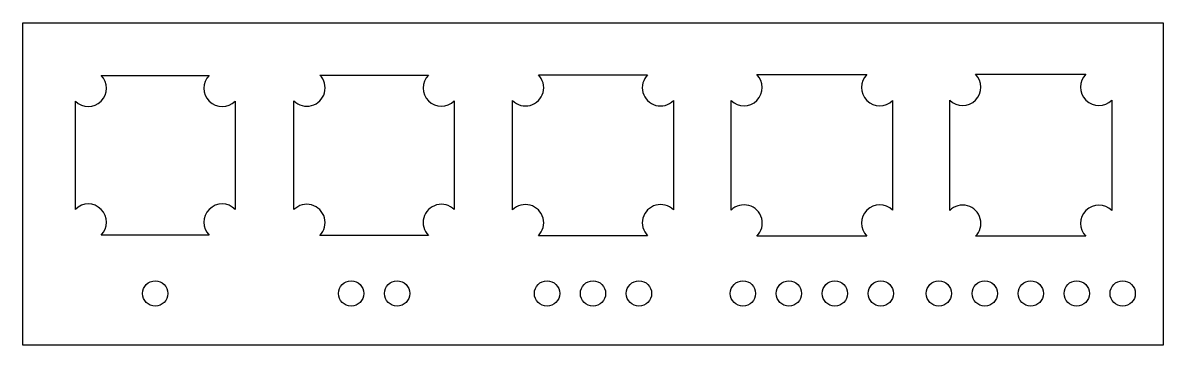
# Model space of a CAD drawing. Header units: millimetres. Extents: x 0 to 99.2, y 0 to 28.1.
import ezdxf

# ---------------------------------------------------------------- set-up
doc = ezdxf.new("R2010")
doc.units = ezdxf.units.MM
for name, color, linetype in [('CUTOUTS', 7, 'CONTINUOUS'), ('DRILL', 7, 'CONTINUOUS'), ('OUTLINE', 7, 'CONTINUOUS')]:
    doc.layers.add(name, color=color, linetype=linetype)

msp = doc.modelspace()

# ---------------------------------------------------------------- linework, layer by layer
at = {"layer": 'CUTOUTS'}
for points in [[(16.2299, 23.475, 1), (18.475, 21.2299), (18.475, 11.8201, 1), (16.2299, 9.575), (6.8201, 9.575, 1), (4.575, 11.8201), (4.575, 21.2299, 1), (6.8201, 23.475)], [(35.3049, 23.5, 1), (37.55, 21.2549), (37.55, 11.7951, 1), (35.3049, 9.55), (25.8451, 9.55, 1), (23.6, 11.7951), (23.6, 21.2549, 1), (25.8451, 23.5)], [(54.3799, 23.525, 1), (56.625, 21.2799), (56.625, 11.7701, 1), (54.3799, 9.525), (44.8701, 9.525, 1), (42.625, 11.7701), (42.625, 21.2799, 1), (44.8701, 23.525)], [(73.4549, 23.55, 1), (75.7, 21.3049), (75.7, 11.7451, 1), (73.4549, 9.5), (63.8951, 9.5, 1), (61.65, 11.7451), (61.65, 21.3049, 1), (63.8951, 23.55)], [(92.5299, 23.575, 1), (94.775, 21.3299), (94.775, 11.7201, 1), (92.5299, 9.475), (82.9201, 9.475, 1), (80.675, 11.7201), (80.675, 21.3299, 1), (82.9201, 23.575)]]:
    msp.add_lwpolyline(points, format="xyb", close=True, dxfattribs=at)
at = {"layer": 'DRILL'}
for centre in [(11.525, 4.5), (28.575, 4.5), (32.575, 4.5), (45.625, 4.5), (49.625, 4.5), (53.625, 4.5), (62.675, 4.5), (66.675, 4.5), (70.675, 4.5), (74.675, 4.5), (79.725, 4.5), (83.725, 4.5), (87.725, 4.5), (91.725, 4.5), (95.725, 4.5)]:
    msp.add_circle(centre, 1.1, dxfattribs=at)
at = {"layer": 'OUTLINE'}
msp.add_lwpolyline([(0, 28.05), (99.25, 28.05), (99.25, 0), (0, 0)], close=True, dxfattribs=at)

doc.saveas('drawing.dxf')
